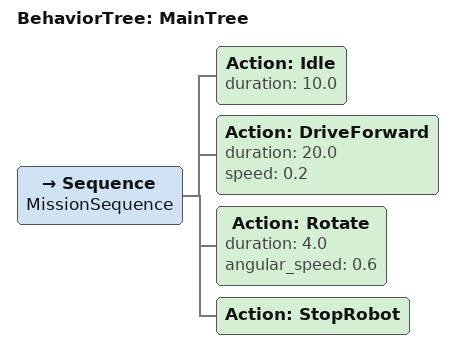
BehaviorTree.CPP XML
<root BTCPP_format="4" main_tree_to_execute="MainTree">
  <BehaviorTree ID="MainTree">
    <Sequence name="MissionSequence">
      <Action ID="Idle" duration="10.0"/>
      <!-- Avance tout droit -->
      <Action ID="DriveForward" duration="20.0" speed="0.2"/>
      <!-- Tourne sur place -->
      <Action ID="Rotate" duration="4.0" angular_speed="0.6"/>
      <!-- Avance à nouveau -->
      <!-- Arrêt de sécurité -->
      <Action ID="StopRobot"/>
    </Sequence>
  </BehaviorTree>
</root>
